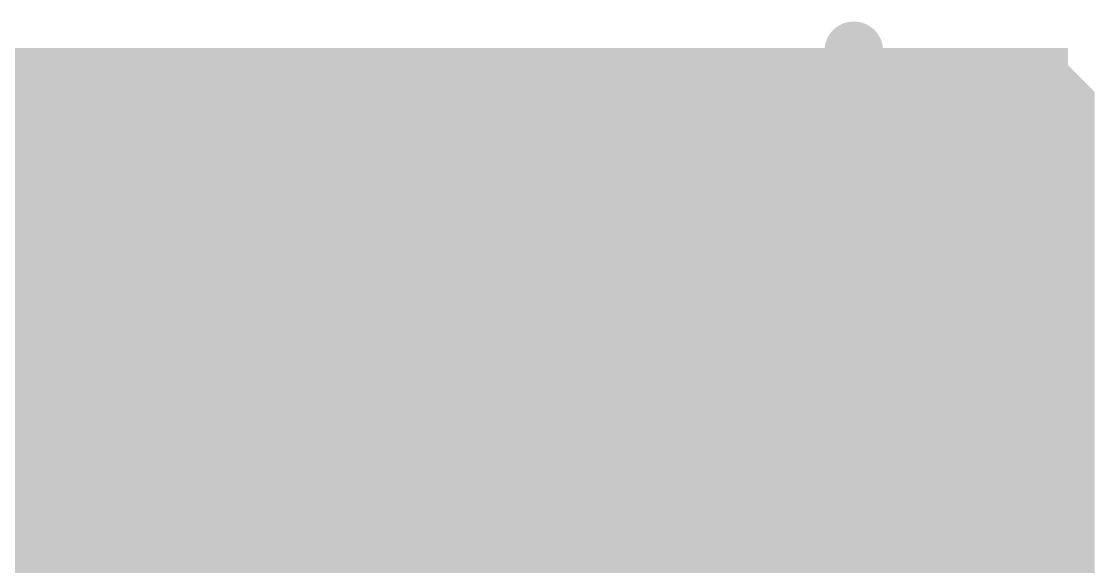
# Model space of a CAD drawing. Extents: x -0.1 to 65.1, y -1.2 to 30.1.
# Drawn here: x 26.641 to 27.1051, y 6.0655 to 6.3011 of the extents above; entities that cross this region are included whole.
import ezdxf

# ---------------------------------------------------------------- set-up
doc = ezdxf.new("R2010")
doc.units = 0
doc.header["$MEASUREMENT"] = 0
doc.layers.get('0').update_dxf_attribs({"linetype": 'CONTINUOUS'})
doc.layers.add('2D_LINE_126', color=7, linetype='CONTINUOUS')

# ---------------------------------------------------------------- blocks, each defined once
blk = doc.blocks.new('SMOOTH_0$0254')
at = {"const_width": 0.0127}
blk.add_lwpolyline([(-0.00635, 0, 1), (0.00635, 0, 1)], format="xyb", close=True, dxfattribs=at)
blk = doc.blocks.new('DRAWING_63')
at = {"layer": '2D_LINE_126', "const_width": 0.0254}
for points in [[(-3.34899, -1.21158), (-3.34899, -1.22301), (-3.34899, -1.23444), (-3.34899, -1.24587), (-3.34899, -1.2573), (-3.34899, -1.26873), (-3.34899, -1.28016), (-3.34899, -1.29159), (-3.34899, -1.30302), (-3.34899, -1.31445), (-3.34899, -1.32588), (-3.34899, -1.33731), (-3.34899, -1.34874), (-3.34899, -1.36017), (-3.34899, -1.3716), (-3.34899, -1.38303), (-3.34899, -1.39446), (-3.34899, -1.40589), (-3.34899, -1.41732), (-3.34899, -1.42875), (-3.34899, -1.44018), (-3.34899, -1.45161)], [(-3.25755, -1.45161), (-3.25755, -1.44018), (-3.25755, -1.42875), (-3.25755, -1.41732), (-3.25755, -1.40589), (-3.25755, -1.39446), (-3.25755, -1.38303), (-3.25755, -1.3716), (-3.25755, -1.36017), (-3.25755, -1.34874), (-3.25755, -1.33731), (-3.25755, -1.32588), (-3.25755, -1.31445), (-3.25755, -1.30302), (-3.25755, -1.29159), (-3.25755, -1.28016), (-3.25755, -1.26873), (-3.25755, -1.2573), (-3.25755, -1.24587), (-3.25755, -1.23444), (-3.26898, -1.22301), (-4.24053, -1.22301)], [(-3.70332, -1.45161), (-3.70332, -1.44018), (-3.70332, -1.42875), (-3.70332, -1.41732), (-3.70332, -1.40589), (-3.70332, -1.39446), (-3.70332, -1.38303), (-3.70332, -1.3716), (-3.70332, -1.36017), (-3.70332, -1.34874), (-3.70332, -1.33731), (-3.70332, -1.32588), (-3.70332, -1.31445), (-3.70332, -1.30302), (-3.70332, -1.29159), (-3.70332, -1.28016), (-3.70332, -1.26873), (-3.70332, -1.2573), (-3.70332, -1.24587), (-3.70332, -1.23444), (-3.70332, -1.22301), (-3.70332, -1.21158)], [(-3.71475, -1.45161), (-3.71475, -1.44018), (-3.71475, -1.42875), (-3.71475, -1.41732), (-3.71475, -1.40589), (-3.71475, -1.39446), (-3.71475, -1.38303), (-3.71475, -1.3716), (-3.71475, -1.36017), (-3.71475, -1.34874), (-3.71475, -1.33731), (-3.71475, -1.32588), (-3.71475, -1.31445), (-3.71475, -1.30302), (-3.71475, -1.29159), (-3.71475, -1.28016), (-3.71475, -1.26873), (-3.71475, -1.2573), (-3.71475, -1.24587), (-3.71475, -1.23444), (-3.71475, -1.22301), (-3.71475, -1.21158)], [(-3.69189, -1.45161), (-3.69189, -1.44018), (-3.69189, -1.42875), (-3.69189, -1.41732), (-3.69189, -1.40589), (-3.69189, -1.39446), (-3.69189, -1.38303), (-3.69189, -1.3716), (-3.69189, -1.36017), (-3.69189, -1.34874), (-3.69189, -1.33731), (-3.69189, -1.32588), (-3.69189, -1.31445), (-3.69189, -1.30302), (-3.69189, -1.29159), (-3.69189, -1.28016), (-3.69189, -1.26873), (-3.69189, -1.2573), (-3.69189, -1.24587), (-3.69189, -1.23444), (-3.69189, -1.22301), (-3.69189, -1.21158)], [(-3.68046, -1.45161), (-3.68046, -1.44018), (-3.68046, -1.42875), (-3.68046, -1.41732), (-3.68046, -1.40589), (-3.68046, -1.39446), (-3.68046, -1.38303), (-3.68046, -1.3716), (-3.68046, -1.36017), (-3.68046, -1.34874), (-3.68046, -1.33731), (-3.68046, -1.32588), (-3.68046, -1.31445), (-3.68046, -1.30302), (-3.68046, -1.29159), (-3.68046, -1.28016), (-3.68046, -1.26873), (-3.68046, -1.2573), (-3.68046, -1.24587), (-3.68046, -1.23444), (-3.68046, -1.22301), (-3.68046, -1.21158)], [(-3.66903, -1.45161), (-3.66903, -1.44018), (-3.66903, -1.42875), (-3.66903, -1.41732), (-3.66903, -1.40589), (-3.66903, -1.39446), (-3.66903, -1.38303), (-3.66903, -1.3716), (-3.66903, -1.36017), (-3.66903, -1.34874), (-3.66903, -1.33731), (-3.66903, -1.32588), (-3.66903, -1.31445), (-3.66903, -1.30302), (-3.66903, -1.29159), (-3.66903, -1.28016), (-3.66903, -1.26873), (-3.66903, -1.2573), (-3.66903, -1.24587), (-3.66903, -1.23444), (-3.66903, -1.22301), (-3.66903, -1.21158)], [(-3.6576, -1.45161), (-3.6576, -1.44018), (-3.6576, -1.42875), (-3.6576, -1.41732), (-3.6576, -1.40589), (-3.6576, -1.39446), (-3.6576, -1.38303), (-3.6576, -1.3716), (-3.6576, -1.36017), (-3.6576, -1.34874), (-3.6576, -1.33731), (-3.6576, -1.32588), (-3.6576, -1.31445), (-3.6576, -1.30302), (-3.6576, -1.29159), (-3.6576, -1.28016), (-3.6576, -1.26873), (-3.6576, -1.2573), (-3.6576, -1.24587), (-3.6576, -1.23444), (-3.6576, -1.22301), (-3.6576, -1.21158)], [(-3.64617, -1.45161), (-3.64617, -1.44018), (-3.64617, -1.42875), (-3.64617, -1.41732), (-3.64617, -1.40589), (-3.64617, -1.39446), (-3.64617, -1.38303), (-3.64617, -1.3716), (-3.64617, -1.36017), (-3.64617, -1.34874), (-3.64617, -1.33731), (-3.64617, -1.32588), (-3.64617, -1.31445), (-3.64617, -1.30302), (-3.64617, -1.29159), (-3.64617, -1.28016), (-3.64617, -1.26873), (-3.64617, -1.2573), (-3.64617, -1.24587), (-3.64617, -1.23444), (-3.64617, -1.22301), (-3.64617, -1.21158)], [(-3.63474, -1.45161), (-3.63474, -1.44018), (-3.63474, -1.42875), (-3.63474, -1.41732), (-3.63474, -1.40589), (-3.63474, -1.39446), (-3.63474, -1.38303), (-3.63474, -1.3716), (-3.63474, -1.36017), (-3.63474, -1.34874), (-3.63474, -1.33731), (-3.63474, -1.32588), (-3.63474, -1.31445), (-3.63474, -1.30302), (-3.63474, -1.29159), (-3.63474, -1.28016), (-3.63474, -1.26873), (-3.63474, -1.2573), (-3.63474, -1.24587), (-3.63474, -1.23444), (-3.63474, -1.22301), (-3.63474, -1.21158)], [(-3.62331, -1.45161), (-3.62331, -1.44018), (-3.62331, -1.42875), (-3.62331, -1.41732), (-3.62331, -1.40589), (-3.62331, -1.39446), (-3.62331, -1.38303), (-3.62331, -1.3716), (-3.62331, -1.36017), (-3.62331, -1.34874), (-3.62331, -1.33731), (-3.62331, -1.32588), (-3.62331, -1.31445), (-3.62331, -1.30302), (-3.62331, -1.29159), (-3.62331, -1.28016), (-3.62331, -1.26873), (-3.62331, -1.2573), (-3.62331, -1.24587), (-3.62331, -1.23444), (-3.62331, -1.22301), (-3.62331, -1.21158)], [(-3.61188, -1.45161), (-3.61188, -1.44018), (-3.61188, -1.42875), (-3.61188, -1.41732), (-3.61188, -1.40589), (-3.61188, -1.39446), (-3.61188, -1.38303), (-3.61188, -1.3716), (-3.61188, -1.36017), (-3.61188, -1.34874), (-3.61188, -1.33731), (-3.61188, -1.32588), (-3.61188, -1.31445), (-3.61188, -1.30302), (-3.61188, -1.29159), (-3.61188, -1.28016), (-3.61188, -1.26873), (-3.61188, -1.2573), (-3.61188, -1.24587), (-3.61188, -1.23444), (-3.61188, -1.22301), (-3.61188, -1.21158)], [(-3.60045, -1.45161), (-3.60045, -1.44018), (-3.60045, -1.42875), (-3.60045, -1.41732), (-3.60045, -1.40589), (-3.60045, -1.39446), (-3.60045, -1.38303), (-3.60045, -1.3716), (-3.60045, -1.36017), (-3.60045, -1.34874), (-3.60045, -1.33731), (-3.60045, -1.32588), (-3.60045, -1.31445), (-3.60045, -1.30302), (-3.60045, -1.29159), (-3.60045, -1.28016), (-3.60045, -1.26873), (-3.60045, -1.2573), (-3.60045, -1.24587), (-3.60045, -1.23444), (-3.60045, -1.22301), (-3.60045, -1.21158)], [(-3.58902, -1.45161), (-3.58902, -1.44018), (-3.58902, -1.42875), (-3.58902, -1.41732), (-3.58902, -1.40589), (-3.58902, -1.39446), (-3.58902, -1.38303), (-3.58902, -1.3716), (-3.58902, -1.36017), (-3.58902, -1.34874), (-3.58902, -1.33731), (-3.58902, -1.32588), (-3.58902, -1.31445), (-3.58902, -1.30302), (-3.58902, -1.29159), (-3.58902, -1.28016), (-3.58902, -1.26873), (-3.58902, -1.2573), (-3.58902, -1.24587), (-3.58902, -1.23444), (-3.58902, -1.22301), (-3.58902, -1.21158)], [(-3.57759, -1.45161), (-3.57759, -1.44018), (-3.57759, -1.42875), (-3.57759, -1.41732), (-3.57759, -1.40589), (-3.57759, -1.39446), (-3.57759, -1.38303), (-3.57759, -1.3716), (-3.57759, -1.36017), (-3.57759, -1.34874), (-3.57759, -1.33731), (-3.57759, -1.32588), (-3.57759, -1.31445), (-3.57759, -1.30302), (-3.57759, -1.29159), (-3.57759, -1.28016), (-3.57759, -1.26873), (-3.57759, -1.2573), (-3.57759, -1.24587), (-3.57759, -1.23444), (-3.57759, -1.22301), (-3.57759, -1.21158)], [(-3.56616, -1.45161), (-3.56616, -1.44018), (-3.56616, -1.42875), (-3.56616, -1.41732), (-3.56616, -1.40589), (-3.56616, -1.39446), (-3.56616, -1.38303), (-3.56616, -1.3716), (-3.56616, -1.36017), (-3.56616, -1.34874), (-3.56616, -1.33731), (-3.56616, -1.32588), (-3.56616, -1.31445), (-3.56616, -1.30302), (-3.56616, -1.29159), (-3.56616, -1.28016), (-3.56616, -1.26873), (-3.56616, -1.2573), (-3.56616, -1.24587), (-3.56616, -1.23444), (-3.56616, -1.22301), (-3.56616, -1.21158)], [(-3.55473, -1.45161), (-3.55473, -1.44018), (-3.55473, -1.42875), (-3.55473, -1.41732), (-3.55473, -1.40589), (-3.55473, -1.39446), (-3.55473, -1.38303), (-3.55473, -1.3716), (-3.55473, -1.36017), (-3.55473, -1.34874), (-3.55473, -1.33731), (-3.55473, -1.32588), (-3.55473, -1.31445), (-3.55473, -1.30302), (-3.55473, -1.29159), (-3.55473, -1.28016), (-3.55473, -1.26873), (-3.55473, -1.2573), (-3.55473, -1.24587), (-3.55473, -1.23444), (-3.55473, -1.22301), (-3.55473, -1.21158)], [(-3.5433, -1.45161), (-3.5433, -1.44018), (-3.5433, -1.42875), (-3.5433, -1.41732), (-3.5433, -1.40589), (-3.5433, -1.39446), (-3.5433, -1.38303), (-3.5433, -1.3716), (-3.5433, -1.36017), (-3.5433, -1.34874), (-3.5433, -1.33731), (-3.5433, -1.32588), (-3.5433, -1.31445), (-3.5433, -1.30302), (-3.5433, -1.29159), (-3.5433, -1.28016), (-3.5433, -1.26873), (-3.5433, -1.2573), (-3.5433, -1.24587), (-3.5433, -1.23444), (-3.5433, -1.22301), (-3.5433, -1.21158)], [(-3.53187, -1.45161), (-3.53187, -1.44018), (-3.53187, -1.42875), (-3.53187, -1.41732), (-3.53187, -1.40589), (-3.53187, -1.39446), (-3.53187, -1.38303), (-3.53187, -1.3716), (-3.53187, -1.36017), (-3.53187, -1.34874), (-3.53187, -1.33731), (-3.53187, -1.32588), (-3.53187, -1.31445), (-3.53187, -1.30302), (-3.53187, -1.29159), (-3.53187, -1.28016), (-3.53187, -1.26873), (-3.53187, -1.2573), (-3.53187, -1.24587), (-3.53187, -1.23444), (-3.53187, -1.22301), (-3.53187, -1.21158)], [(-3.52044, -1.45161), (-3.52044, -1.44018), (-3.52044, -1.42875), (-3.52044, -1.41732), (-3.52044, -1.40589), (-3.52044, -1.39446), (-3.52044, -1.38303), (-3.52044, -1.3716), (-3.52044, -1.36017), (-3.52044, -1.34874), (-3.52044, -1.33731), (-3.52044, -1.32588), (-3.52044, -1.31445), (-3.52044, -1.30302), (-3.52044, -1.29159), (-3.52044, -1.28016), (-3.52044, -1.26873), (-3.52044, -1.2573), (-3.52044, -1.24587), (-3.52044, -1.23444), (-3.52044, -1.22301), (-3.52044, -1.21158)], [(-3.50901, -1.45161), (-3.50901, -1.44018), (-3.50901, -1.42875), (-3.50901, -1.41732), (-3.50901, -1.40589), (-3.50901, -1.39446), (-3.50901, -1.38303), (-3.50901, -1.3716), (-3.50901, -1.36017), (-3.50901, -1.34874), (-3.50901, -1.33731), (-3.50901, -1.32588), (-3.50901, -1.31445), (-3.50901, -1.30302), (-3.50901, -1.29159), (-3.50901, -1.28016), (-3.50901, -1.26873), (-3.50901, -1.2573), (-3.50901, -1.24587), (-3.50901, -1.23444), (-3.50901, -1.22301), (-3.50901, -1.21158)], [(-3.49758, -1.45161), (-3.49758, -1.44018), (-3.49758, -1.42875), (-3.49758, -1.41732), (-3.49758, -1.40589), (-3.49758, -1.39446), (-3.49758, -1.38303), (-3.49758, -1.3716), (-3.49758, -1.36017), (-3.49758, -1.34874), (-3.49758, -1.33731), (-3.49758, -1.32588), (-3.49758, -1.31445), (-3.49758, -1.30302), (-3.49758, -1.29159), (-3.49758, -1.28016), (-3.49758, -1.26873), (-3.49758, -1.2573), (-3.49758, -1.24587), (-3.49758, -1.23444), (-3.49758, -1.22301), (-3.49758, -1.21158)], [(-3.48615, -1.45161), (-3.48615, -1.44018), (-3.48615, -1.42875), (-3.48615, -1.41732), (-3.48615, -1.40589), (-3.48615, -1.39446), (-3.48615, -1.38303), (-3.48615, -1.3716), (-3.48615, -1.36017), (-3.48615, -1.34874), (-3.48615, -1.33731), (-3.48615, -1.32588), (-3.48615, -1.31445), (-3.48615, -1.30302), (-3.48615, -1.29159), (-3.48615, -1.28016), (-3.48615, -1.26873), (-3.48615, -1.2573), (-3.48615, -1.24587), (-3.48615, -1.23444), (-3.48615, -1.22301), (-3.48615, -1.21158)], [(-3.47472, -1.45161), (-3.47472, -1.44018), (-3.47472, -1.42875), (-3.47472, -1.41732), (-3.47472, -1.40589), (-3.47472, -1.39446), (-3.47472, -1.38303), (-3.47472, -1.3716), (-3.47472, -1.36017), (-3.47472, -1.34874), (-3.47472, -1.33731), (-3.47472, -1.32588), (-3.47472, -1.31445), (-3.47472, -1.30302), (-3.47472, -1.29159), (-3.47472, -1.28016), (-3.47472, -1.26873), (-3.47472, -1.2573), (-3.47472, -1.24587), (-3.47472, -1.23444), (-3.47472, -1.22301), (-3.47472, -1.21158)], [(-3.46329, -1.45161), (-3.46329, -1.44018), (-3.46329, -1.42875), (-3.46329, -1.41732), (-3.46329, -1.40589), (-3.46329, -1.39446), (-3.46329, -1.38303), (-3.46329, -1.3716), (-3.46329, -1.36017), (-3.46329, -1.34874), (-3.46329, -1.33731), (-3.46329, -1.32588), (-3.46329, -1.31445), (-3.46329, -1.30302), (-3.46329, -1.29159), (-3.46329, -1.28016), (-3.46329, -1.26873), (-3.46329, -1.2573), (-3.46329, -1.24587), (-3.46329, -1.23444), (-3.46329, -1.22301), (-3.46329, -1.21158)], [(-3.45186, -1.45161), (-3.45186, -1.44018), (-3.45186, -1.42875), (-3.45186, -1.41732), (-3.45186, -1.40589), (-3.45186, -1.39446), (-3.45186, -1.38303), (-3.45186, -1.3716), (-3.45186, -1.36017), (-3.45186, -1.34874), (-3.45186, -1.33731), (-3.45186, -1.32588), (-3.45186, -1.31445), (-3.45186, -1.30302), (-3.45186, -1.29159), (-3.45186, -1.28016), (-3.45186, -1.26873), (-3.45186, -1.2573), (-3.45186, -1.24587), (-3.45186, -1.23444), (-3.45186, -1.22301), (-3.45186, -1.21158)], [(-3.44043, -1.45161), (-3.44043, -1.44018), (-3.44043, -1.42875), (-3.44043, -1.41732), (-3.44043, -1.40589), (-3.44043, -1.39446), (-3.44043, -1.38303), (-3.44043, -1.3716), (-3.44043, -1.36017), (-3.44043, -1.34874), (-3.44043, -1.33731), (-3.44043, -1.32588), (-3.44043, -1.31445), (-3.44043, -1.30302), (-3.44043, -1.29159), (-3.44043, -1.28016), (-3.44043, -1.26873), (-3.44043, -1.2573), (-3.44043, -1.24587), (-3.44043, -1.23444), (-3.44043, -1.22301), (-3.44043, -1.21158)], [(-3.429, -1.45161), (-3.429, -1.44018), (-3.429, -1.42875), (-3.429, -1.41732), (-3.429, -1.40589), (-3.429, -1.39446), (-3.429, -1.38303), (-3.429, -1.3716), (-3.429, -1.36017), (-3.429, -1.34874), (-3.429, -1.33731), (-3.429, -1.32588), (-3.429, -1.31445), (-3.429, -1.30302), (-3.429, -1.29159), (-3.429, -1.28016), (-3.429, -1.26873), (-3.429, -1.2573), (-3.429, -1.24587), (-3.429, -1.23444), (-3.429, -1.22301), (-3.429, -1.21158)], [(-3.41757, -1.45161), (-3.41757, -1.44018), (-3.41757, -1.42875), (-3.41757, -1.41732), (-3.41757, -1.40589), (-3.41757, -1.39446), (-3.41757, -1.38303), (-3.41757, -1.3716), (-3.41757, -1.36017), (-3.41757, -1.34874), (-3.41757, -1.33731), (-3.41757, -1.32588), (-3.41757, -1.31445), (-3.41757, -1.30302), (-3.41757, -1.29159), (-3.41757, -1.28016), (-3.41757, -1.26873), (-3.41757, -1.2573), (-3.41757, -1.24587), (-3.41757, -1.23444), (-3.41757, -1.22301), (-3.41757, -1.21158)], [(-3.40614, -1.45161), (-3.40614, -1.44018), (-3.40614, -1.42875), (-3.40614, -1.41732), (-3.40614, -1.40589), (-3.40614, -1.39446), (-3.40614, -1.38303), (-3.40614, -1.3716), (-3.40614, -1.36017), (-3.40614, -1.34874), (-3.40614, -1.33731), (-3.40614, -1.32588), (-3.40614, -1.31445), (-3.40614, -1.30302), (-3.40614, -1.29159), (-3.40614, -1.28016), (-3.40614, -1.26873), (-3.40614, -1.2573), (-3.40614, -1.24587), (-3.40614, -1.23444), (-3.40614, -1.22301), (-3.40614, -1.21158)], [(-3.39471, -1.45161), (-3.39471, -1.44018), (-3.39471, -1.42875), (-3.39471, -1.41732), (-3.39471, -1.40589), (-3.39471, -1.39446), (-3.39471, -1.38303), (-3.39471, -1.3716), (-3.39471, -1.36017), (-3.39471, -1.34874), (-3.39471, -1.33731), (-3.39471, -1.32588), (-3.39471, -1.31445), (-3.39471, -1.30302), (-3.39471, -1.29159), (-3.39471, -1.28016), (-3.39471, -1.26873), (-3.39471, -1.2573), (-3.39471, -1.24587), (-3.39471, -1.23444), (-3.39471, -1.22301), (-3.39471, -1.21158)], [(-3.38328, -1.45161), (-3.38328, -1.44018), (-3.38328, -1.42875), (-3.38328, -1.41732), (-3.38328, -1.40589), (-3.38328, -1.39446), (-3.38328, -1.38303), (-3.38328, -1.3716), (-3.38328, -1.36017), (-3.38328, -1.34874), (-3.38328, -1.33731), (-3.38328, -1.32588), (-3.38328, -1.31445), (-3.38328, -1.30302), (-3.38328, -1.29159), (-3.38328, -1.28016), (-3.38328, -1.26873), (-3.38328, -1.2573), (-3.38328, -1.24587), (-3.38328, -1.23444), (-3.38328, -1.22301), (-3.38328, -1.21158)], [(-3.37185, -1.45161), (-3.37185, -1.44018), (-3.37185, -1.42875), (-3.37185, -1.41732), (-3.37185, -1.40589), (-3.37185, -1.39446), (-3.37185, -1.38303), (-3.37185, -1.3716), (-3.37185, -1.36017), (-3.37185, -1.34874), (-3.37185, -1.33731), (-3.37185, -1.32588), (-3.37185, -1.31445), (-3.37185, -1.30302), (-3.37185, -1.29159), (-3.37185, -1.28016), (-3.37185, -1.26873), (-3.37185, -1.2573), (-3.37185, -1.24587), (-3.37185, -1.23444), (-3.37185, -1.22301), (-3.37185, -1.21158)], [(-3.36042, -1.45161), (-3.36042, -1.44018), (-3.36042, -1.42875), (-3.36042, -1.41732), (-3.36042, -1.40589), (-3.36042, -1.39446), (-3.36042, -1.38303), (-3.36042, -1.3716), (-3.36042, -1.36017), (-3.36042, -1.34874), (-3.36042, -1.33731), (-3.36042, -1.32588), (-3.36042, -1.31445), (-3.36042, -1.30302), (-3.36042, -1.29159), (-3.36042, -1.28016), (-3.36042, -1.26873), (-3.36042, -1.2573), (-3.36042, -1.24587), (-3.36042, -1.23444), (-3.36042, -1.22301), (-3.36042, -1.21158)], [(-3.33756, -1.45161), (-3.33756, -1.44018), (-3.33756, -1.42875), (-3.33756, -1.41732), (-3.33756, -1.40589), (-3.33756, -1.39446), (-3.33756, -1.38303), (-3.33756, -1.3716), (-3.33756, -1.36017), (-3.33756, -1.34874), (-3.33756, -1.33731), (-3.33756, -1.32588), (-3.33756, -1.31445), (-3.33756, -1.30302), (-3.33756, -1.29159), (-3.33756, -1.28016), (-3.33756, -1.26873), (-3.33756, -1.2573), (-3.33756, -1.24587), (-3.33756, -1.23444), (-3.33756, -1.22301), (-3.33756, -1.21158)], [(-3.32613, -1.45161), (-3.32613, -1.44018), (-3.32613, -1.42875), (-3.32613, -1.41732), (-3.32613, -1.40589), (-3.32613, -1.39446), (-3.32613, -1.38303), (-3.32613, -1.3716), (-3.32613, -1.36017), (-3.32613, -1.34874), (-3.32613, -1.33731), (-3.32613, -1.32588), (-3.32613, -1.31445), (-3.32613, -1.30302), (-3.32613, -1.29159), (-3.32613, -1.28016), (-3.32613, -1.26873), (-3.32613, -1.2573), (-3.32613, -1.24587), (-3.32613, -1.23444), (-3.32613, -1.22301), (-3.32613, -1.21158)], [(-3.3147, -1.45161), (-3.3147, -1.44018), (-3.3147, -1.42875), (-3.3147, -1.41732), (-3.3147, -1.40589), (-3.3147, -1.39446), (-3.3147, -1.38303), (-3.3147, -1.3716), (-3.3147, -1.36017), (-3.3147, -1.34874), (-3.3147, -1.33731), (-3.3147, -1.32588), (-3.3147, -1.31445), (-3.3147, -1.30302), (-3.3147, -1.29159), (-3.3147, -1.28016), (-3.3147, -1.26873), (-3.3147, -1.2573), (-3.3147, -1.24587), (-3.3147, -1.23444), (-3.3147, -1.22301), (-3.3147, -1.21158)], [(-3.30327, -1.45161), (-3.30327, -1.44018), (-3.30327, -1.42875), (-3.30327, -1.41732), (-3.30327, -1.40589), (-3.30327, -1.39446), (-3.30327, -1.38303), (-3.30327, -1.3716), (-3.30327, -1.36017), (-3.30327, -1.34874), (-3.30327, -1.33731), (-3.30327, -1.32588), (-3.30327, -1.31445), (-3.30327, -1.30302), (-3.30327, -1.29159), (-3.30327, -1.28016), (-3.30327, -1.26873), (-3.30327, -1.2573), (-3.30327, -1.24587), (-3.30327, -1.23444), (-3.30327, -1.22301), (-3.30327, -1.21158)], [(-3.29184, -1.45161), (-3.29184, -1.44018), (-3.29184, -1.42875), (-3.29184, -1.41732), (-3.29184, -1.40589), (-3.29184, -1.39446), (-3.29184, -1.38303), (-3.29184, -1.3716), (-3.29184, -1.36017), (-3.29184, -1.34874), (-3.29184, -1.33731), (-3.29184, -1.32588), (-3.29184, -1.31445), (-3.29184, -1.30302), (-3.29184, -1.29159), (-3.29184, -1.28016), (-3.29184, -1.26873), (-3.29184, -1.2573), (-3.29184, -1.24587), (-3.29184, -1.23444), (-3.29184, -1.22301), (-3.29184, -1.21158)], [(-3.28041, -1.45161), (-3.28041, -1.44018), (-3.28041, -1.42875), (-3.28041, -1.41732), (-3.28041, -1.40589), (-3.28041, -1.39446), (-3.28041, -1.38303), (-3.28041, -1.3716), (-3.28041, -1.36017), (-3.28041, -1.34874), (-3.28041, -1.33731), (-3.28041, -1.32588), (-3.28041, -1.31445), (-3.28041, -1.30302), (-3.28041, -1.29159), (-3.28041, -1.28016), (-3.28041, -1.26873), (-3.28041, -1.2573), (-3.28041, -1.24587), (-3.28041, -1.23444), (-3.28041, -1.22301), (-3.28041, -1.21158)], [(-3.25755, -1.24587), (-3.26898, -1.24587), (-3.26898, -1.23444), (-3.28041, -1.23444), (-3.29184, -1.23444), (-3.30327, -1.23444), (-3.3147, -1.23444), (-3.32613, -1.23444), (-3.33756, -1.23444), (-3.34899, -1.23444), (-3.36042, -1.23444), (-3.37185, -1.23444), (-3.38328, -1.23444), (-3.39471, -1.23444), (-3.40614, -1.23444), (-3.41757, -1.23444), (-3.429, -1.23444), (-3.44043, -1.23444), (-3.45186, -1.23444), (-3.46329, -1.23444), (-3.47472, -1.23444), (-3.48615, -1.23444), (-3.49758, -1.23444), (-3.50901, -1.23444), (-3.52044, -1.23444), (-3.53187, -1.23444), (-3.5433, -1.23444), (-3.55473, -1.23444), (-3.56616, -1.23444), (-3.57759, -1.23444), (-3.58902, -1.23444), (-3.60045, -1.23444), (-3.61188, -1.23444), (-3.62331, -1.23444), (-3.63474, -1.23444), (-3.64617, -1.23444), (-3.6576, -1.23444), (-3.66903, -1.23444), (-3.68046, -1.23444), (-3.69189, -1.23444), (-3.70332, -1.23444), (-3.71475, -1.23444), (-3.72618, -1.23444)], [(-3.72618, -1.22301), (-3.71475, -1.22301), (-3.70332, -1.22301), (-3.69189, -1.22301), (-3.68046, -1.22301), (-3.66903, -1.22301), (-3.6576, -1.22301), (-3.64617, -1.22301), (-3.63474, -1.22301), (-3.62331, -1.22301), (-3.61188, -1.22301), (-3.60045, -1.22301), (-3.58902, -1.22301), (-3.57759, -1.22301), (-3.56616, -1.22301), (-3.55473, -1.22301), (-3.5433, -1.22301), (-3.53187, -1.22301), (-3.52044, -1.22301), (-3.50901, -1.22301), (-3.49758, -1.22301), (-3.48615, -1.22301), (-3.47472, -1.22301), (-3.46329, -1.22301), (-3.45186, -1.22301), (-3.44043, -1.22301), (-3.429, -1.22301), (-3.41757, -1.22301), (-3.40614, -1.22301), (-3.39471, -1.22301), (-3.38328, -1.22301), (-3.37185, -1.22301), (-3.36042, -1.22301), (-3.34899, -1.22301), (-3.33756, -1.22301), (-3.32613, -1.22301), (-3.3147, -1.22301), (-3.30327, -1.22301), (-3.29184, -1.22301), (-3.28041, -1.22301), (-3.26898, -1.22301), (-3.26898, -1.23444), (-3.25755, -1.23444)], [(-3.72618, -1.24587), (-3.71475, -1.24587), (-3.70332, -1.24587), (-3.69189, -1.24587), (-3.68046, -1.24587), (-3.66903, -1.24587), (-3.6576, -1.24587), (-3.64617, -1.24587), (-3.63474, -1.24587), (-3.62331, -1.24587), (-3.61188, -1.24587), (-3.60045, -1.24587), (-3.58902, -1.24587), (-3.57759, -1.24587), (-3.56616, -1.24587), (-3.55473, -1.24587), (-3.5433, -1.24587), (-3.53187, -1.24587), (-3.52044, -1.24587), (-3.50901, -1.24587), (-3.49758, -1.24587), (-3.48615, -1.24587), (-3.47472, -1.24587), (-3.46329, -1.24587), (-3.45186, -1.24587), (-3.44043, -1.24587), (-3.429, -1.24587), (-3.41757, -1.24587), (-3.40614, -1.24587), (-3.39471, -1.24587), (-3.38328, -1.24587), (-3.37185, -1.24587), (-3.36042, -1.24587), (-3.34899, -1.24587), (-3.33756, -1.24587), (-3.32613, -1.24587), (-3.3147, -1.24587), (-3.30327, -1.24587), (-3.29184, -1.24587), (-3.28041, -1.24587), (-3.26898, -1.24587), (-3.26898, -1.2573), (-3.25755, -1.2573)], [(-3.72618, -1.2573), (-3.71475, -1.2573), (-3.70332, -1.2573), (-3.69189, -1.2573), (-3.68046, -1.2573), (-3.66903, -1.2573), (-3.6576, -1.2573), (-3.64617, -1.2573), (-3.63474, -1.2573), (-3.62331, -1.2573), (-3.61188, -1.2573), (-3.60045, -1.2573), (-3.58902, -1.2573), (-3.57759, -1.2573), (-3.56616, -1.2573), (-3.55473, -1.2573), (-3.5433, -1.2573), (-3.53187, -1.2573), (-3.52044, -1.2573), (-3.50901, -1.2573), (-3.49758, -1.2573), (-3.48615, -1.2573), (-3.47472, -1.2573), (-3.46329, -1.2573), (-3.45186, -1.2573), (-3.44043, -1.2573), (-3.429, -1.2573), (-3.41757, -1.2573), (-3.40614, -1.2573), (-3.39471, -1.2573), (-3.38328, -1.2573), (-3.37185, -1.2573), (-3.36042, -1.2573), (-3.34899, -1.2573), (-3.33756, -1.2573), (-3.32613, -1.2573), (-3.3147, -1.2573), (-3.30327, -1.2573), (-3.29184, -1.2573), (-3.28041, -1.2573), (-3.26898, -1.2573), (-3.26898, -1.26873), (-3.25755, -1.26873)], [(-3.72618, -1.26873), (-3.71475, -1.26873), (-3.70332, -1.26873), (-3.69189, -1.26873), (-3.68046, -1.26873), (-3.66903, -1.26873), (-3.6576, -1.26873), (-3.64617, -1.26873), (-3.63474, -1.26873), (-3.62331, -1.26873), (-3.61188, -1.26873), (-3.60045, -1.26873), (-3.58902, -1.26873), (-3.57759, -1.26873), (-3.56616, -1.26873), (-3.55473, -1.26873), (-3.5433, -1.26873), (-3.53187, -1.26873), (-3.52044, -1.26873), (-3.50901, -1.26873), (-3.49758, -1.26873), (-3.48615, -1.26873), (-3.47472, -1.26873), (-3.46329, -1.26873), (-3.45186, -1.26873), (-3.44043, -1.26873), (-3.429, -1.26873), (-3.41757, -1.26873), (-3.40614, -1.26873), (-3.39471, -1.26873), (-3.38328, -1.26873), (-3.37185, -1.26873), (-3.36042, -1.26873), (-3.34899, -1.26873), (-3.33756, -1.26873), (-3.32613, -1.26873), (-3.3147, -1.26873), (-3.30327, -1.26873), (-3.29184, -1.26873), (-3.28041, -1.26873), (-3.26898, -1.26873), (-3.26898, -1.28016), (-3.25755, -1.28016)], [(-3.72618, -1.28016), (-3.71475, -1.28016), (-3.70332, -1.28016), (-3.69189, -1.28016), (-3.68046, -1.28016), (-3.66903, -1.28016), (-3.6576, -1.28016), (-3.64617, -1.28016), (-3.63474, -1.28016), (-3.62331, -1.28016), (-3.61188, -1.28016), (-3.60045, -1.28016), (-3.58902, -1.28016), (-3.57759, -1.28016), (-3.56616, -1.28016), (-3.55473, -1.28016), (-3.5433, -1.28016), (-3.53187, -1.28016), (-3.52044, -1.28016), (-3.50901, -1.28016), (-3.49758, -1.28016), (-3.48615, -1.28016), (-3.47472, -1.28016), (-3.46329, -1.28016), (-3.45186, -1.28016), (-3.44043, -1.28016), (-3.429, -1.28016), (-3.41757, -1.28016), (-3.40614, -1.28016), (-3.39471, -1.28016), (-3.38328, -1.28016), (-3.37185, -1.28016), (-3.36042, -1.28016), (-3.34899, -1.28016), (-3.33756, -1.28016), (-3.32613, -1.28016), (-3.3147, -1.28016), (-3.30327, -1.28016), (-3.29184, -1.28016), (-3.28041, -1.28016), (-3.26898, -1.28016), (-3.26898, -1.29159), (-3.25755, -1.29159)], [(-3.72618, -1.29159), (-3.71475, -1.29159), (-3.70332, -1.29159), (-3.69189, -1.29159), (-3.68046, -1.29159), (-3.66903, -1.29159), (-3.6576, -1.29159), (-3.64617, -1.29159), (-3.63474, -1.29159), (-3.62331, -1.29159), (-3.61188, -1.29159), (-3.60045, -1.29159), (-3.58902, -1.29159), (-3.57759, -1.29159), (-3.56616, -1.29159), (-3.55473, -1.29159), (-3.5433, -1.29159), (-3.53187, -1.29159), (-3.52044, -1.29159), (-3.50901, -1.29159), (-3.49758, -1.29159), (-3.48615, -1.29159), (-3.47472, -1.29159), (-3.46329, -1.29159), (-3.45186, -1.29159), (-3.44043, -1.29159), (-3.429, -1.29159), (-3.41757, -1.29159), (-3.40614, -1.29159), (-3.39471, -1.29159), (-3.38328, -1.29159), (-3.37185, -1.29159), (-3.36042, -1.29159), (-3.34899, -1.29159), (-3.33756, -1.29159), (-3.32613, -1.29159), (-3.3147, -1.29159), (-3.30327, -1.29159), (-3.29184, -1.29159), (-3.28041, -1.29159), (-3.26898, -1.29159), (-3.26898, -1.30302), (-3.25755, -1.30302)], [(-3.72618, -1.30302), (-3.71475, -1.30302), (-3.70332, -1.30302), (-3.69189, -1.30302), (-3.68046, -1.30302), (-3.66903, -1.30302), (-3.6576, -1.30302), (-3.64617, -1.30302), (-3.63474, -1.30302), (-3.62331, -1.30302), (-3.61188, -1.30302), (-3.60045, -1.30302), (-3.58902, -1.30302), (-3.57759, -1.30302), (-3.56616, -1.30302), (-3.55473, -1.30302), (-3.5433, -1.30302), (-3.53187, -1.30302), (-3.52044, -1.30302), (-3.50901, -1.30302), (-3.49758, -1.30302), (-3.48615, -1.30302), (-3.47472, -1.30302), (-3.46329, -1.30302), (-3.45186, -1.30302), (-3.44043, -1.30302), (-3.429, -1.30302), (-3.41757, -1.30302), (-3.40614, -1.30302), (-3.39471, -1.30302), (-3.38328, -1.30302), (-3.37185, -1.30302), (-3.36042, -1.30302), (-3.34899, -1.30302), (-3.33756, -1.30302), (-3.32613, -1.30302), (-3.3147, -1.30302), (-3.30327, -1.30302), (-3.29184, -1.30302), (-3.28041, -1.30302), (-3.26898, -1.30302), (-3.26898, -1.31445), (-3.25755, -1.31445)], [(-3.72618, -1.31445), (-3.71475, -1.31445), (-3.70332, -1.31445), (-3.69189, -1.31445), (-3.68046, -1.31445), (-3.66903, -1.31445), (-3.6576, -1.31445), (-3.64617, -1.31445), (-3.63474, -1.31445), (-3.62331, -1.31445), (-3.61188, -1.31445), (-3.60045, -1.31445), (-3.58902, -1.31445), (-3.57759, -1.31445), (-3.56616, -1.31445), (-3.55473, -1.31445), (-3.5433, -1.31445), (-3.53187, -1.31445), (-3.52044, -1.31445), (-3.50901, -1.31445), (-3.49758, -1.31445), (-3.48615, -1.31445), (-3.47472, -1.31445), (-3.46329, -1.31445), (-3.45186, -1.31445), (-3.44043, -1.31445), (-3.429, -1.31445), (-3.41757, -1.31445), (-3.40614, -1.31445), (-3.39471, -1.31445), (-3.38328, -1.31445), (-3.37185, -1.31445), (-3.36042, -1.31445), (-3.34899, -1.31445), (-3.33756, -1.31445), (-3.32613, -1.31445), (-3.3147, -1.31445), (-3.30327, -1.31445), (-3.29184, -1.31445), (-3.28041, -1.31445), (-3.26898, -1.31445), (-3.26898, -1.32588), (-3.25755, -1.32588)], [(-3.72618, -1.32588), (-3.71475, -1.32588), (-3.70332, -1.32588), (-3.69189, -1.32588), (-3.68046, -1.32588), (-3.66903, -1.32588), (-3.6576, -1.32588), (-3.64617, -1.32588), (-3.63474, -1.32588), (-3.62331, -1.32588), (-3.61188, -1.32588), (-3.60045, -1.32588), (-3.58902, -1.32588), (-3.57759, -1.32588), (-3.56616, -1.32588), (-3.55473, -1.32588), (-3.5433, -1.32588), (-3.53187, -1.32588), (-3.52044, -1.32588), (-3.50901, -1.32588), (-3.49758, -1.32588), (-3.48615, -1.32588), (-3.47472, -1.32588), (-3.46329, -1.32588), (-3.45186, -1.32588), (-3.44043, -1.32588), (-3.429, -1.32588), (-3.41757, -1.32588), (-3.40614, -1.32588), (-3.39471, -1.32588), (-3.38328, -1.32588), (-3.37185, -1.32588), (-3.36042, -1.32588), (-3.34899, -1.32588), (-3.33756, -1.32588), (-3.32613, -1.32588), (-3.3147, -1.32588), (-3.30327, -1.32588), (-3.29184, -1.32588), (-3.28041, -1.32588), (-3.26898, -1.32588), (-3.26898, -1.33731), (-3.25755, -1.33731)], [(-3.72618, -1.33731), (-3.71475, -1.33731), (-3.70332, -1.33731), (-3.69189, -1.33731), (-3.68046, -1.33731), (-3.66903, -1.33731), (-3.6576, -1.33731), (-3.64617, -1.33731), (-3.63474, -1.33731), (-3.62331, -1.33731), (-3.61188, -1.33731), (-3.60045, -1.33731), (-3.58902, -1.33731), (-3.57759, -1.33731), (-3.56616, -1.33731), (-3.55473, -1.33731), (-3.5433, -1.33731), (-3.53187, -1.33731), (-3.52044, -1.33731), (-3.50901, -1.33731), (-3.49758, -1.33731), (-3.48615, -1.33731), (-3.47472, -1.33731), (-3.46329, -1.33731), (-3.45186, -1.33731), (-3.44043, -1.33731), (-3.429, -1.33731), (-3.41757, -1.33731), (-3.40614, -1.33731), (-3.39471, -1.33731), (-3.38328, -1.33731), (-3.37185, -1.33731), (-3.36042, -1.33731), (-3.34899, -1.33731), (-3.33756, -1.33731), (-3.32613, -1.33731), (-3.3147, -1.33731), (-3.30327, -1.33731), (-3.29184, -1.33731), (-3.28041, -1.33731), (-3.26898, -1.33731), (-3.26898, -1.34874), (-3.25755, -1.34874)], [(-3.72618, -1.34874), (-3.71475, -1.34874), (-3.70332, -1.34874), (-3.69189, -1.34874), (-3.68046, -1.34874), (-3.66903, -1.34874), (-3.6576, -1.34874), (-3.64617, -1.34874), (-3.63474, -1.34874), (-3.62331, -1.34874), (-3.61188, -1.34874), (-3.60045, -1.34874), (-3.58902, -1.34874), (-3.57759, -1.34874), (-3.56616, -1.34874), (-3.55473, -1.34874), (-3.5433, -1.34874), (-3.53187, -1.34874), (-3.52044, -1.34874), (-3.50901, -1.34874), (-3.49758, -1.34874), (-3.48615, -1.34874), (-3.47472, -1.34874), (-3.46329, -1.34874), (-3.45186, -1.34874), (-3.44043, -1.34874), (-3.429, -1.34874), (-3.41757, -1.34874), (-3.40614, -1.34874), (-3.39471, -1.34874), (-3.38328, -1.34874), (-3.37185, -1.34874), (-3.36042, -1.34874), (-3.34899, -1.34874), (-3.33756, -1.34874), (-3.32613, -1.34874), (-3.3147, -1.34874), (-3.30327, -1.34874), (-3.29184, -1.34874), (-3.28041, -1.34874), (-3.26898, -1.34874), (-3.26898, -1.36017), (-3.25755, -1.36017)], [(-3.72618, -1.36017), (-3.71475, -1.36017), (-3.70332, -1.36017), (-3.69189, -1.36017), (-3.68046, -1.36017), (-3.66903, -1.36017), (-3.6576, -1.36017), (-3.64617, -1.36017), (-3.63474, -1.36017), (-3.62331, -1.36017), (-3.61188, -1.36017), (-3.60045, -1.36017), (-3.58902, -1.36017), (-3.57759, -1.36017), (-3.56616, -1.36017), (-3.55473, -1.36017), (-3.5433, -1.36017), (-3.53187, -1.36017), (-3.52044, -1.36017), (-3.50901, -1.36017), (-3.49758, -1.36017), (-3.48615, -1.36017), (-3.47472, -1.36017), (-3.46329, -1.36017), (-3.45186, -1.36017), (-3.44043, -1.36017), (-3.429, -1.36017), (-3.41757, -1.36017), (-3.40614, -1.36017), (-3.39471, -1.36017), (-3.38328, -1.36017), (-3.37185, -1.36017), (-3.36042, -1.36017), (-3.34899, -1.36017), (-3.33756, -1.36017), (-3.32613, -1.36017), (-3.3147, -1.36017), (-3.30327, -1.36017), (-3.29184, -1.36017), (-3.28041, -1.36017), (-3.26898, -1.36017), (-3.26898, -1.3716), (-3.25755, -1.3716)], [(-3.72618, -1.3716), (-3.71475, -1.3716), (-3.70332, -1.3716), (-3.69189, -1.3716), (-3.68046, -1.3716), (-3.66903, -1.3716), (-3.6576, -1.3716), (-3.64617, -1.3716), (-3.63474, -1.3716), (-3.62331, -1.3716), (-3.61188, -1.3716), (-3.60045, -1.3716), (-3.58902, -1.3716), (-3.57759, -1.3716), (-3.56616, -1.3716), (-3.55473, -1.3716), (-3.5433, -1.3716), (-3.53187, -1.3716), (-3.52044, -1.3716), (-3.50901, -1.3716), (-3.49758, -1.3716), (-3.48615, -1.3716), (-3.47472, -1.3716), (-3.46329, -1.3716), (-3.45186, -1.3716), (-3.44043, -1.3716), (-3.429, -1.3716), (-3.41757, -1.3716), (-3.40614, -1.3716), (-3.39471, -1.3716), (-3.38328, -1.3716), (-3.37185, -1.3716), (-3.36042, -1.3716), (-3.34899, -1.3716), (-3.33756, -1.3716), (-3.32613, -1.3716), (-3.3147, -1.3716), (-3.30327, -1.3716), (-3.29184, -1.3716), (-3.28041, -1.3716), (-3.26898, -1.3716), (-3.26898, -1.38303), (-3.25755, -1.38303)], [(-3.72618, -1.38303), (-3.71475, -1.38303), (-3.70332, -1.38303), (-3.69189, -1.38303), (-3.68046, -1.38303), (-3.66903, -1.38303), (-3.6576, -1.38303), (-3.64617, -1.38303), (-3.63474, -1.38303), (-3.62331, -1.38303), (-3.61188, -1.38303), (-3.60045, -1.38303), (-3.58902, -1.38303), (-3.57759, -1.38303), (-3.56616, -1.38303), (-3.55473, -1.38303), (-3.5433, -1.38303), (-3.53187, -1.38303), (-3.52044, -1.38303), (-3.50901, -1.38303), (-3.49758, -1.38303), (-3.48615, -1.38303), (-3.47472, -1.38303), (-3.46329, -1.38303), (-3.45186, -1.38303), (-3.44043, -1.38303), (-3.429, -1.38303), (-3.41757, -1.38303), (-3.40614, -1.38303), (-3.39471, -1.38303), (-3.38328, -1.38303), (-3.37185, -1.38303), (-3.36042, -1.38303), (-3.34899, -1.38303), (-3.33756, -1.38303), (-3.32613, -1.38303), (-3.3147, -1.38303), (-3.30327, -1.38303), (-3.29184, -1.38303), (-3.28041, -1.38303), (-3.26898, -1.38303), (-3.26898, -1.39446), (-3.25755, -1.39446)], [(-3.72618, -1.39446), (-3.71475, -1.39446), (-3.70332, -1.39446), (-3.69189, -1.39446), (-3.68046, -1.39446), (-3.66903, -1.39446), (-3.6576, -1.39446), (-3.64617, -1.39446), (-3.63474, -1.39446), (-3.62331, -1.39446), (-3.61188, -1.39446), (-3.60045, -1.39446), (-3.58902, -1.39446), (-3.57759, -1.39446), (-3.56616, -1.39446), (-3.55473, -1.39446), (-3.5433, -1.39446), (-3.53187, -1.39446), (-3.52044, -1.39446), (-3.50901, -1.39446), (-3.49758, -1.39446), (-3.48615, -1.39446), (-3.47472, -1.39446), (-3.46329, -1.39446), (-3.45186, -1.39446), (-3.44043, -1.39446), (-3.429, -1.39446), (-3.41757, -1.39446), (-3.40614, -1.39446), (-3.39471, -1.39446), (-3.38328, -1.39446), (-3.37185, -1.39446), (-3.36042, -1.39446), (-3.34899, -1.39446), (-3.33756, -1.39446), (-3.32613, -1.39446), (-3.3147, -1.39446), (-3.30327, -1.39446), (-3.29184, -1.39446), (-3.28041, -1.39446), (-3.26898, -1.39446), (-3.26898, -1.40589), (-3.25755, -1.40589)], [(-3.72618, -1.40589), (-3.71475, -1.40589), (-3.70332, -1.40589), (-3.69189, -1.40589), (-3.68046, -1.40589), (-3.66903, -1.40589), (-3.6576, -1.40589), (-3.64617, -1.40589), (-3.63474, -1.40589), (-3.62331, -1.40589), (-3.61188, -1.40589), (-3.60045, -1.40589), (-3.58902, -1.40589), (-3.57759, -1.40589), (-3.56616, -1.40589), (-3.55473, -1.40589), (-3.5433, -1.40589), (-3.53187, -1.40589), (-3.52044, -1.40589), (-3.50901, -1.40589), (-3.49758, -1.40589), (-3.48615, -1.40589), (-3.47472, -1.40589), (-3.46329, -1.40589), (-3.45186, -1.40589), (-3.44043, -1.40589), (-3.429, -1.40589), (-3.41757, -1.40589), (-3.40614, -1.40589), (-3.39471, -1.40589), (-3.38328, -1.40589), (-3.37185, -1.40589), (-3.36042, -1.40589), (-3.34899, -1.40589), (-3.33756, -1.40589), (-3.32613, -1.40589), (-3.3147, -1.40589), (-3.30327, -1.40589), (-3.29184, -1.40589), (-3.28041, -1.40589), (-3.26898, -1.40589), (-3.26898, -1.41732), (-3.25755, -1.41732)], [(-3.72618, -1.41732), (-3.71475, -1.41732), (-3.70332, -1.41732), (-3.69189, -1.41732), (-3.68046, -1.41732), (-3.66903, -1.41732), (-3.6576, -1.41732), (-3.64617, -1.41732), (-3.63474, -1.41732), (-3.62331, -1.41732), (-3.61188, -1.41732), (-3.60045, -1.41732), (-3.58902, -1.41732), (-3.57759, -1.41732), (-3.56616, -1.41732), (-3.55473, -1.41732), (-3.5433, -1.41732), (-3.53187, -1.41732), (-3.52044, -1.41732), (-3.50901, -1.41732), (-3.49758, -1.41732), (-3.48615, -1.41732), (-3.47472, -1.41732), (-3.46329, -1.41732), (-3.45186, -1.41732), (-3.44043, -1.41732), (-3.429, -1.41732), (-3.41757, -1.41732), (-3.40614, -1.41732), (-3.39471, -1.41732), (-3.38328, -1.41732), (-3.37185, -1.41732), (-3.36042, -1.41732), (-3.34899, -1.41732), (-3.33756, -1.41732), (-3.32613, -1.41732), (-3.3147, -1.41732), (-3.30327, -1.41732), (-3.29184, -1.41732), (-3.28041, -1.41732), (-3.26898, -1.41732), (-3.26898, -1.42875), (-3.25755, -1.42875)], [(-3.72618, -1.42875), (-3.71475, -1.42875), (-3.70332, -1.42875), (-3.69189, -1.42875), (-3.68046, -1.42875), (-3.66903, -1.42875), (-3.6576, -1.42875), (-3.64617, -1.42875), (-3.63474, -1.42875), (-3.62331, -1.42875), (-3.61188, -1.42875), (-3.60045, -1.42875), (-3.58902, -1.42875), (-3.57759, -1.42875), (-3.56616, -1.42875), (-3.55473, -1.42875), (-3.5433, -1.42875), (-3.53187, -1.42875), (-3.52044, -1.42875), (-3.50901, -1.42875), (-3.49758, -1.42875), (-3.48615, -1.42875), (-3.47472, -1.42875), (-3.46329, -1.42875), (-3.45186, -1.42875), (-3.44043, -1.42875), (-3.429, -1.42875), (-3.41757, -1.42875), (-3.40614, -1.42875), (-3.39471, -1.42875), (-3.38328, -1.42875), (-3.37185, -1.42875), (-3.36042, -1.42875), (-3.34899, -1.42875), (-3.33756, -1.42875), (-3.32613, -1.42875), (-3.3147, -1.42875), (-3.30327, -1.42875), (-3.29184, -1.42875), (-3.28041, -1.42875), (-3.26898, -1.42875), (-3.26898, -1.44018), (-3.25755, -1.44018)], [(-3.72618, -1.44018), (-3.71475, -1.44018), (-3.70332, -1.44018), (-3.69189, -1.44018), (-3.68046, -1.44018), (-3.66903, -1.44018), (-3.6576, -1.44018), (-3.64617, -1.44018), (-3.63474, -1.44018), (-3.62331, -1.44018), (-3.61188, -1.44018), (-3.60045, -1.44018), (-3.58902, -1.44018), (-3.57759, -1.44018), (-3.56616, -1.44018), (-3.55473, -1.44018), (-3.5433, -1.44018), (-3.53187, -1.44018), (-3.52044, -1.44018), (-3.50901, -1.44018), (-3.49758, -1.44018), (-3.48615, -1.44018), (-3.47472, -1.44018), (-3.46329, -1.44018), (-3.45186, -1.44018), (-3.44043, -1.44018), (-3.429, -1.44018), (-3.41757, -1.44018), (-3.40614, -1.44018), (-3.39471, -1.44018), (-3.38328, -1.44018), (-3.37185, -1.44018), (-3.36042, -1.44018), (-3.34899, -1.44018), (-3.33756, -1.44018), (-3.32613, -1.44018), (-3.3147, -1.44018), (-3.30327, -1.44018), (-3.29184, -1.44018), (-3.28041, -1.44018), (-3.26898, -1.44018), (-3.26898, -1.45161)]]:
    blk.add_lwpolyline(points, dxfattribs=at)
at = {"layer": '2D_LINE_126'}
for p in [(-3.34899, -1.21158), (-3.34899, -1.22301), (-3.28041, -1.23444), (-3.26898, -1.23444), (-3.26898, -1.24587), (-3.25755, -1.24587)]:
    blk.add_blockref('SMOOTH_0$0254', p, dxfattribs=at)

msp = doc.modelspace()

# ---------------------------------------------------------------- block references
msp.add_blockref('DRAWING_63', (30.35, 7.5))

doc.saveas('drawing.dxf')
